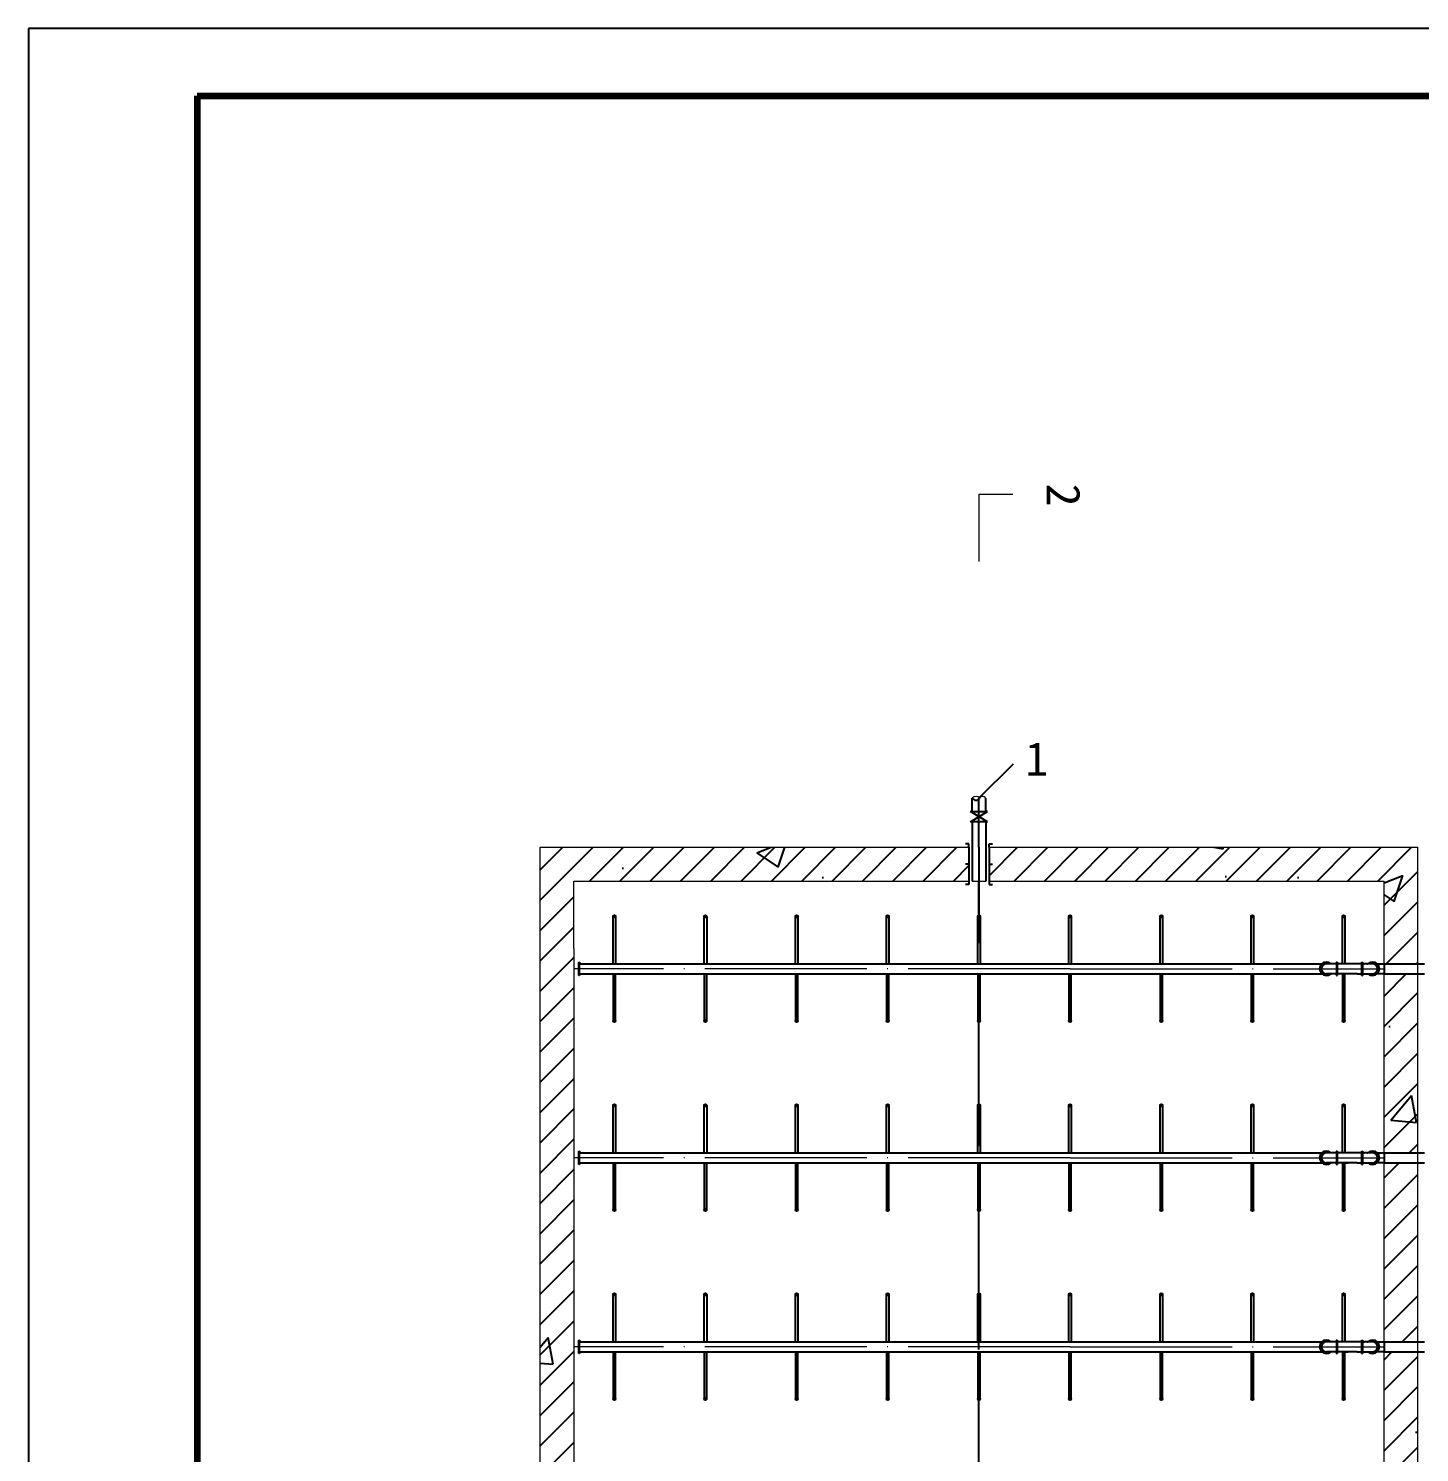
# Model space of a CAD drawing. Header units: millimetres. Extents: x 279 to 2876, y -494 to 1800.
# Drawn here: x 634.4 to 840.4, y 1005.5 to 1216.5 of the extents above; entities that cross this region are included whole.
import ezdxf

# ---------------------------------------------------------------- set-up
doc = ezdxf.new("R2010")
doc.units = ezdxf.units.MM
doc.linetypes.add('ACAD_ISO04W100', pattern=[30, 24, -3, 0, -3])
doc.layers.add('图层1', color=1, linetype='Continuous', lineweight=25, plot=False)
doc.layers.add('图层2', color=5, linetype='Continuous', lineweight=25, plot=False)
doc.layers.add('图层3', color=2, linetype='Continuous')
doc.styles.get("Standard").update_dxf_attribs({"font": 'txt', "bigfont": 'gbcbig.shx'})

msp = doc.modelspace()

# ---------------------------------------------------------------- hatches: boundary and pattern name
at = {"layer": '图层3'}
h = msp.add_hatch(dxfattribs=at)
h.set_pattern_fill('ANSI31', color=256, style=0)
h.paths.add_polyline_path([(715.14455, 1080.16504), (715.14455, 1090.16504), (773.64455, 1090.16504), (773.64455, 1095.16504), (710.14455, 1095.16504), (710.14455, 1090.16504), (710.14455, 1080.16504), (710.14455, 835.16504), (723.14455, 835.16504), (723.14455, 840.16504), (715.14455, 840.16504)])
h.paths.add_polyline_path([(773.64455, 840.16504), (727.14455, 840.16504), (727.14455, 835.16504), (773.64455, 835.16504)])
h.paths.add_polyline_path([(823.14455, 840.16504), (776.64455, 840.16504), (776.64455, 835.16504), (823.14455, 835.16504)])
h.paths.add_polyline_path([(840.14455, 850.16504), (840.14455, 852.41504), (835.14455, 852.41504), (835.14455, 840.16504), (827.14455, 840.16504), (827.14455, 835.16504), (840.14455, 835.16504), (840.14455, 840.16504)])
h.paths.add_polyline_path([(840.14455, 880.41504), (835.14455, 880.41504), (835.14455, 853.91504), (840.14455, 853.91504)])
h.paths.add_polyline_path([(840.14455, 908.41504), (835.14455, 908.41504), (835.14455, 881.91504), (840.14455, 881.91504)])
h.paths.add_polyline_path([(840.14455, 1095.16504), (776.64455, 1095.16504), (776.64455, 1090.16504), (835.14455, 1090.16504), (835.14455, 1085.16504), (835.14455, 1080.16504), (835.14455, 1077.91504), (840.14455, 1077.91504)])
h.paths.add_polyline_path([(840.14455, 1076.41504), (835.14455, 1076.41504), (835.14455, 1049.91504), (840.14455, 1049.91504)])
h.paths.add_polyline_path([(840.14455, 1048.41504), (835.14455, 1048.41504), (835.14455, 1021.91504), (840.14455, 1021.91504)])
h.paths.add_polyline_path([(840.14455, 1020.41504), (835.14455, 1020.41504), (835.14455, 993.91504), (840.14455, 993.91504)])
h.paths.add_polyline_path([(840.14455, 992.41504), (835.14455, 992.41504), (835.14455, 965.91504), (840.14455, 965.91504)])
h.paths.add_polyline_path([(840.14455, 936.41504), (835.14455, 936.41504), (835.14455, 909.91504), (840.14455, 909.91504)])
h = msp.add_hatch(dxfattribs=at)
h.set_pattern_fill('AR-CONC', color=256, scale=0.25, style=0)
h.paths.add_polyline_path([(715.14455, 1080.16504), (715.14455, 1090.16504), (773.64455, 1090.16504), (773.64455, 1095.16504), (710.14455, 1095.16504), (710.14455, 1090.16504), (710.14455, 1080.16504), (710.14455, 835.16504), (723.14455, 835.16504), (723.14455, 840.16504), (715.14455, 840.16504)])
h.paths.add_polyline_path([(773.64455, 840.16504), (727.14455, 840.16504), (727.14455, 835.16504), (773.64455, 835.16504)])
h.paths.add_polyline_path([(823.14455, 840.16504), (776.64455, 840.16504), (776.64455, 835.16504), (823.14455, 835.16504)])
h.paths.add_polyline_path([(840.14455, 840.16504), (840.14455, 850.16504), (840.14455, 852.41504), (835.14455, 852.41504), (835.14455, 840.16504), (827.14455, 840.16504), (827.14455, 835.16504), (840.14455, 835.16504)])
h.paths.add_polyline_path([(840.14455, 880.41504), (835.14455, 880.41504), (835.14455, 853.91504), (840.14455, 853.91504)])
h.paths.add_polyline_path([(840.14455, 908.41504), (835.14455, 908.41504), (835.14455, 881.91504), (840.14455, 881.91504)])
h.paths.add_polyline_path([(840.14455, 936.41504), (835.14455, 936.41504), (835.14455, 909.91504), (840.14455, 909.91504)])
h.paths.add_polyline_path([(840.14455, 1095.16504), (776.64455, 1095.16504), (776.64455, 1090.16504), (835.14455, 1090.16504), (835.14455, 1085.16504), (835.14455, 1080.16504), (835.14455, 1077.91504), (840.14455, 1077.91504)])
h.paths.add_polyline_path([(840.14455, 1076.41504), (835.14455, 1076.41504), (835.14455, 1049.91504), (840.14455, 1049.91504)])
h.paths.add_polyline_path([(840.14455, 1048.41504), (835.14455, 1048.41504), (835.14455, 1021.91504), (840.14455, 1021.91504)])
h.paths.add_polyline_path([(840.14455, 1020.41504), (835.14455, 1020.41504), (835.14455, 993.91504), (840.14455, 993.91504)])
h.paths.add_polyline_path([(840.14455, 992.41504), (835.14455, 992.41504), (835.14455, 965.91504), (840.14455, 965.91504)])
h.paths.add_polyline_path([(840.14455, 964.41504), (835.14455, 964.41504), (835.14455, 937.91504), (840.14455, 937.91504)])

# ---------------------------------------------------------------- linework, layer by layer
at = {"lineweight": 25}
for p, q in [((634.37698, 1216.46328), (634.37698, 622.46328)), ((1475.37698, 1216.46328), (634.37698, 1216.46328))]:
    msp.add_line(p, q, dxfattribs=at)
at = {"lineweight": 100}
for q in [(659.37698, 632.46328), (1465.37698, 1206.46328)]:
    msp.add_line((659.37698, 1206.46328), q, dxfattribs=at)
at = {"lineweight": 0}
for p, q in [((775.14455, 1147.48138), (780.14455, 1147.48138)), ((775.14455, 1147.48138), (775.14455, 1137.48138)), ((775.14455, 1147.48138), (780.14455, 1147.48138)), ((775.14455, 1147.48138), (775.14455, 1137.48138)), ((710.14455, 1095.16504), (773.64455, 1095.16504)), ((710.14455, 1090.16504), (710.14455, 1095.16504)), ((776.64455, 1095.16504), (840.14455, 1095.16504)), ((840.14455, 845.16504), (840.14455, 1095.16504)), ((840.14455, 845.16504), (840.14455, 1095.16504)), ((710.14455, 1080.16504), (710.14455, 1090.16504)), ((715.14455, 1080.16504), (715.14455, 1090.16504)), ((715.14455, 1090.16504), (773.64455, 1090.16504)), ((774.14455, 1090.16504), (776.14455, 1090.16504)), ((776.64455, 1090.16504), (835.14455, 1090.16504)), ((835.14455, 1085.16504), (835.14455, 1090.16504)), ((710.14455, 835.16504), (710.14455, 1085.16504)), ((835.14455, 1080.16504), (835.14455, 1085.16504)), ((715.14455, 1080.16504), (715.14455, 840.16504)), ((835.14455, 840.16504), (835.14455, 1080.16504))]:
    msp.add_line(p, q, dxfattribs=at)
for p, q in [((774.14455, 1100.44874), (774.14455, 1102.44874)), ((776.14455, 1100.44874), (776.14455, 1102.44874)), ((774.14455, 1100.44874), (773.89455, 1100.44874)), ((776.39455, 1098.94874), (773.89455, 1100.44874)), ((773.89455, 1098.94874), (776.39455, 1100.44874)), ((774.14455, 1100.44874), (776.14455, 1100.44874)), ((776.39455, 1100.44874), (776.14455, 1100.44874)), ((774.14455, 1098.94874), (773.89455, 1098.94874)), ((776.14455, 1098.94874), (774.14455, 1098.94874)), ((774.14455, 1098.94874), (774.14455, 1098.44874)), ((774.14455, 1098.44874), (774.14455, 1090.16504)), ((776.14455, 1098.94874), (776.39455, 1098.94874)), ((776.14455, 1098.94874), (776.14455, 1098.44874)), ((776.14455, 1098.44874), (776.14455, 1090.16504)), ((776.14455, 1098.44874), (776.14455, 1090.16504)), ((773.64455, 1095.66504), (773.14455, 1095.66504)), ((773.64455, 1095.16504), (773.64455, 1095.66504)), ((773.64455, 1095.16504), (773.64455, 1090.16504)), ((776.64455, 1095.16504), (776.64455, 1095.66504)), ((776.64455, 1095.66504), (777.14455, 1095.66504)), ((776.64455, 1095.16504), (776.64455, 1090.16504)), ((773.64455, 1092.66504), (773.14455, 1092.66504)), ((776.64455, 1092.66504), (777.14455, 1092.66504)), ((773.64455, 1089.66504), (773.14455, 1089.66504)), ((773.64455, 1090.16504), (773.64455, 1089.66504)), ((776.64455, 1090.16504), (776.64455, 1089.66504)), ((776.64455, 1089.66504), (777.14455, 1089.66504)), ((840.14455, 1077.91504), (841.1446, 1077.91504))]:
    msp.add_line(p, q)
at = {"linetype": 'ACAD_ISO04W100'}
for p, q in [((775.14455, 1095.16504), (775.14455, 1085.09004)), ((775.14455, 840.16504), (775.14455, 1090.16504))]:
    msp.add_line(p, q, dxfattribs=at)
at = {"linetype": 'ACAD_ISO04W100', "lineweight": 0}
for p, q in [((788.64455, 1077.16504), (715.14455, 1077.16504)), ((788.64455, 1077.16504), (835.14455, 1077.16504)), ((788.64455, 1049.16504), (715.14455, 1049.16504)), ((788.64455, 1049.16504), (835.14455, 1049.16504)), ((788.64455, 1021.16504), (715.14455, 1021.16504)), ((788.64455, 1021.16504), (835.14455, 1021.16504))]:
    msp.add_line(p, q, dxfattribs=at)
at = {"lineweight": 0}
for centre, radius, start, end in [((774.74054, 1101.87753), 0.82552, 47.6134, 136.2166224), ((775.69154, 1102.26094), 0.45481, 354.9089109, 167.009705)]:
    msp.add_arc(centre, radius, start, end, dxfattribs=at)
at = {"layer": '图层1'}
for p, q in [((828.05422, 1078.01504), (828.05422, 1078.03504)), ((828.05422, 1078.03504), (828.07922, 1078.03504)), ((828.07922, 1078.01504), (828.05422, 1078.01504)), ((828.07922, 1078.03504), (828.07922, 1078.05504)), ((828.07922, 1078.05504), (828.08922, 1078.05504)), ((828.07922, 1078.03504), (828.07922, 1078.01504)), ((828.07922, 1078.01504), (828.07922, 1077.99504)), ((828.08922, 1078.05504), (828.08922, 1078.03504)), ((828.08922, 1078.03504), (828.10422, 1078.03504)), ((828.08922, 1078.01504), (828.08922, 1078.03504)), ((828.10422, 1078.01504), (828.08922, 1078.01504)), ((828.08922, 1077.99504), (828.08922, 1078.01504)), ((828.20422, 1078.16504), (828.10422, 1078.16504)), ((828.10422, 1078.16504), (828.10422, 1076.45633)), ((828.10422, 1078.16504), (828.10422, 1076.16364)), ((828.10422, 1078.16504), (828.20422, 1078.16504)), ((828.10422, 1078.01504), (828.10422, 1077.91504)), ((828.20422, 1078.01504), (828.20422, 1078.16504)), ((828.20422, 1078.16504), (828.20422, 1076.16364)), ((828.20422, 1078.03504), (828.22422, 1078.03504)), ((828.20422, 1077.91504), (828.20422, 1078.01504)), ((828.22422, 1078.01504), (828.20422, 1078.01504)), ((828.22422, 1078.03504), (828.22422, 1078.01504)), ((831.79966, 1078.01504), (831.79966, 1078.03504)), ((831.79966, 1078.03504), (831.82466, 1078.03504)), ((831.82466, 1078.01504), (831.79966, 1078.01504)), ((831.82466, 1078.03504), (831.82466, 1078.05504)), ((831.82466, 1078.05504), (831.83466, 1078.05504)), ((831.82466, 1078.03504), (831.82466, 1078.01504)), ((831.82466, 1078.01504), (831.82466, 1077.99504)), ((831.83466, 1078.05504), (831.83466, 1078.03504)), ((831.83466, 1078.03504), (831.84966, 1078.03504)), ((831.83466, 1078.01504), (831.83466, 1078.03504)), ((831.84966, 1078.01504), (831.83466, 1078.01504)), ((831.83466, 1077.99504), (831.83466, 1078.01504)), ((831.84966, 1077.91504), (831.84966, 1078.16504)), ((831.84966, 1078.16504), (831.94966, 1078.16504)), ((831.84966, 1078.16504), (831.84966, 1076.16364)), ((831.84966, 1078.16504), (831.94966, 1078.16504)), ((831.84966, 1078.01504), (831.84966, 1077.91504)), ((831.94966, 1078.16504), (831.94966, 1077.91504)), ((831.94966, 1078.16504), (831.94966, 1076.16364)), ((831.94966, 1078.03504), (831.96966, 1078.03504)), ((831.96966, 1078.01504), (831.94966, 1078.01504)), ((831.96966, 1078.03504), (831.96966, 1078.01504)), ((831.14455, 1077.91504), (826.59731, 1077.91504)), ((831.14455, 1076.41504), (826.59731, 1076.41504)), ((828.07922, 1076.31364), (828.05422, 1076.31364)), ((828.05422, 1076.31364), (828.05422, 1076.29364)), ((828.05422, 1076.29364), (828.07922, 1076.29364)), ((828.07922, 1077.99504), (828.08922, 1077.99504)), ((828.07922, 1076.31364), (828.07922, 1076.33364)), ((828.07922, 1076.33364), (828.08922, 1076.33364)), ((828.07922, 1076.29364), (828.07922, 1076.31364)), ((828.07922, 1076.29364), (828.07922, 1076.27364)), ((828.07922, 1076.27364), (828.08922, 1076.27364)), ((828.08922, 1076.33364), (828.08922, 1076.31364)), ((828.10422, 1076.31364), (828.08922, 1076.31364)), ((828.08922, 1076.31364), (828.08922, 1076.29364)), ((828.08922, 1076.29364), (828.10422, 1076.29364)), ((828.08922, 1076.27364), (828.08922, 1076.29364)), ((828.10422, 1076.45633), (828.10422, 1076.41504)), ((828.10422, 1076.41504), (828.10422, 1076.16504)), ((828.10422, 1076.16504), (828.20422, 1076.16504)), ((828.10422, 1076.16364), (828.20422, 1076.16364)), ((828.20422, 1076.16504), (828.20422, 1077.91504)), ((828.22422, 1076.31364), (828.20422, 1076.31364)), ((828.20422, 1076.29364), (828.22422, 1076.29364)), ((828.22422, 1076.29364), (828.22422, 1076.31364)), ((831.54455, 1077.91504), (831.14455, 1077.91504)), ((831.14455, 1076.41504), (831.54455, 1076.41504)), ((832.14455, 1077.91504), (831.54455, 1077.91504)), ((831.54455, 1076.41504), (832.14455, 1076.41504)), ((831.82466, 1076.31364), (831.79966, 1076.31364)), ((831.79966, 1076.31364), (831.79966, 1076.29364)), ((831.79966, 1076.29364), (831.82466, 1076.29364)), ((831.82466, 1077.99504), (831.83466, 1077.99504)), ((831.82466, 1076.31364), (831.82466, 1076.33364)), ((831.82466, 1076.33364), (831.83466, 1076.33364)), ((831.82466, 1076.29364), (831.82466, 1076.31364)), ((831.82466, 1076.29364), (831.82466, 1076.27364)), ((831.82466, 1076.27364), (831.83466, 1076.27364)), ((831.83466, 1076.33364), (831.83466, 1076.31364)), ((831.84966, 1076.31364), (831.83466, 1076.31364)), ((831.83466, 1076.31364), (831.83466, 1076.29364)), ((831.83466, 1076.29364), (831.84966, 1076.29364)), ((831.83466, 1076.27364), (831.83466, 1076.29364)), ((831.84966, 1076.16504), (831.84966, 1077.91504)), ((831.84966, 1076.41504), (831.84966, 1076.16504)), ((831.94966, 1076.16504), (831.84966, 1076.16504)), ((831.84966, 1076.16504), (831.94966, 1076.16504)), ((831.84966, 1076.16364), (831.94966, 1076.16364)), ((831.94966, 1076.41504), (831.94966, 1077.91504)), ((831.94966, 1076.41504), (831.94966, 1076.16504)), ((831.94966, 1076.16504), (831.94966, 1076.41504)), ((831.96966, 1076.31364), (831.94966, 1076.31364)), ((831.94966, 1076.29364), (831.96966, 1076.29364)), ((831.96966, 1076.29364), (831.96966, 1076.31364)), ((832.14455, 1077.91504), (832.24455, 1077.91504)), ((832.14455, 1076.41504), (832.24455, 1076.41504)), ((832.64455, 1077.91504), (832.24455, 1077.91504)), ((832.24455, 1076.41504), (832.64455, 1076.41504)), ((832.64455, 1077.91504), (832.74455, 1077.91504)), ((832.64455, 1076.41504), (832.74455, 1076.41504)), ((833.45473, 1077.91504), (832.74455, 1077.91504)), ((832.74455, 1076.41504), (833.44455, 1076.41504)), ((834.11617, 1077.91504), (834.14455, 1077.91504)), ((834.14455, 1076.41504), (834.11617, 1076.41504)), ((834.14455, 1077.91504), (835.14455, 1077.91504)), ((835.14455, 1076.41504), (834.14455, 1076.41504)), ((835.14455, 1077.91504), (835.14455, 1076.41504)), ((831.14455, 1049.91504), (826.59731, 1049.91504)), ((828.05422, 1050.01504), (828.05422, 1050.03504)), ((828.05422, 1050.03504), (828.07922, 1050.03504)), ((828.07922, 1050.01504), (828.05422, 1050.01504)), ((828.07922, 1050.03504), (828.07922, 1050.05504)), ((828.07922, 1050.05504), (828.08922, 1050.05504)), ((828.07922, 1050.03504), (828.07922, 1050.01504)), ((828.07922, 1050.01504), (828.07922, 1049.99504)), ((828.07922, 1049.99504), (828.08922, 1049.99504)), ((828.08922, 1050.05504), (828.08922, 1050.03504)), ((828.08922, 1050.03504), (828.10422, 1050.03504)), ((828.08922, 1050.01504), (828.08922, 1050.03504)), ((828.10422, 1050.01504), (828.08922, 1050.01504)), ((828.08922, 1049.99504), (828.08922, 1050.01504)), ((828.20422, 1050.16504), (828.10422, 1050.16504)), ((828.10422, 1050.16504), (828.10422, 1048.45633)), ((828.10422, 1050.16504), (828.10422, 1048.16364)), ((828.10422, 1050.16504), (828.20422, 1050.16504)), ((828.10422, 1050.01504), (828.10422, 1049.91504)), ((828.20422, 1050.01504), (828.20422, 1050.16504)), ((828.20422, 1050.16504), (828.20422, 1048.16364)), ((828.20422, 1050.03504), (828.22422, 1050.03504)), ((828.20422, 1049.91504), (828.20422, 1050.01504)), ((828.22422, 1050.01504), (828.20422, 1050.01504)), ((828.20422, 1048.16504), (828.20422, 1049.91504)), ((828.22422, 1050.03504), (828.22422, 1050.01504)), ((831.54455, 1049.91504), (831.14455, 1049.91504)), ((832.14455, 1049.91504), (831.54455, 1049.91504)), ((831.79966, 1050.01504), (831.79966, 1050.03504)), ((831.79966, 1050.03504), (831.82466, 1050.03504)), ((831.82466, 1050.01504), (831.79966, 1050.01504)), ((831.82466, 1050.03504), (831.82466, 1050.05504)), ((831.82466, 1050.05504), (831.83466, 1050.05504)), ((831.82466, 1050.03504), (831.82466, 1050.01504)), ((831.82466, 1050.01504), (831.82466, 1049.99504)), ((831.82466, 1049.99504), (831.83466, 1049.99504)), ((831.83466, 1050.05504), (831.83466, 1050.03504)), ((831.83466, 1050.03504), (831.84966, 1050.03504)), ((831.83466, 1050.01504), (831.83466, 1050.03504)), ((831.84966, 1050.01504), (831.83466, 1050.01504)), ((831.83466, 1049.99504), (831.83466, 1050.01504)), ((831.84966, 1049.91504), (831.84966, 1050.16504)), ((831.84966, 1050.16504), (831.94966, 1050.16504)), ((831.84966, 1050.16504), (831.84966, 1048.16364)), ((831.84966, 1050.16504), (831.94966, 1050.16504)), ((831.84966, 1050.01504), (831.84966, 1049.91504)), ((831.84966, 1048.16504), (831.84966, 1049.91504)), ((831.94966, 1050.16504), (831.94966, 1049.91504)), ((831.94966, 1050.16504), (831.94966, 1048.16364)), ((831.94966, 1050.03504), (831.96966, 1050.03504)), ((831.96966, 1050.01504), (831.94966, 1050.01504)), ((831.94966, 1048.41504), (831.94966, 1049.91504)), ((831.96966, 1050.03504), (831.96966, 1050.01504)), ((832.14455, 1049.91504), (832.24455, 1049.91504)), ((832.64455, 1049.91504), (832.24455, 1049.91504)), ((832.64455, 1049.91504), (832.74455, 1049.91504)), ((833.45473, 1049.91504), (832.74455, 1049.91504)), ((834.11617, 1049.91504), (834.14455, 1049.91504)), ((834.14455, 1049.91504), (835.14455, 1049.91504)), ((835.14455, 1049.91504), (835.14455, 1048.41504)), ((831.14455, 1048.41504), (826.59731, 1048.41504)), ((828.07922, 1048.31364), (828.05422, 1048.31364)), ((828.05422, 1048.31364), (828.05422, 1048.29364)), ((828.05422, 1048.29364), (828.07922, 1048.29364)), ((828.07922, 1048.31364), (828.07922, 1048.33364)), ((828.07922, 1048.33364), (828.08922, 1048.33364)), ((828.07922, 1048.29364), (828.07922, 1048.31364)), ((828.07922, 1048.29364), (828.07922, 1048.27364)), ((828.07922, 1048.27364), (828.08922, 1048.27364)), ((828.08922, 1048.33364), (828.08922, 1048.31364)), ((828.10422, 1048.31364), (828.08922, 1048.31364)), ((828.08922, 1048.31364), (828.08922, 1048.29364)), ((828.08922, 1048.29364), (828.10422, 1048.29364)), ((828.08922, 1048.27364), (828.08922, 1048.29364)), ((828.10422, 1048.45633), (828.10422, 1048.41504)), ((828.10422, 1048.41504), (828.10422, 1048.16504)), ((828.10422, 1048.16504), (828.20422, 1048.16504)), ((828.10422, 1048.16364), (828.20422, 1048.16364)), ((828.22422, 1048.31364), (828.20422, 1048.31364)), ((828.20422, 1048.29364), (828.22422, 1048.29364)), ((828.22422, 1048.29364), (828.22422, 1048.31364)), ((831.14455, 1048.41504), (831.54455, 1048.41504)), ((831.54455, 1048.41504), (832.14455, 1048.41504)), ((831.82466, 1048.31364), (831.79966, 1048.31364)), ((831.79966, 1048.31364), (831.79966, 1048.29364)), ((831.79966, 1048.29364), (831.82466, 1048.29364)), ((831.82466, 1048.31364), (831.82466, 1048.33364)), ((831.82466, 1048.33364), (831.83466, 1048.33364)), ((831.82466, 1048.29364), (831.82466, 1048.31364)), ((831.82466, 1048.29364), (831.82466, 1048.27364)), ((831.82466, 1048.27364), (831.83466, 1048.27364)), ((831.83466, 1048.33364), (831.83466, 1048.31364)), ((831.84966, 1048.31364), (831.83466, 1048.31364)), ((831.83466, 1048.31364), (831.83466, 1048.29364)), ((831.83466, 1048.29364), (831.84966, 1048.29364)), ((831.83466, 1048.27364), (831.83466, 1048.29364)), ((831.84966, 1048.41504), (831.84966, 1048.16504)), ((831.94966, 1048.16504), (831.84966, 1048.16504)), ((831.84966, 1048.16504), (831.94966, 1048.16504)), ((831.84966, 1048.16364), (831.94966, 1048.16364)), ((831.94966, 1048.41504), (831.94966, 1048.16504)), ((831.94966, 1048.16504), (831.94966, 1048.41504)), ((831.96966, 1048.31364), (831.94966, 1048.31364)), ((831.94966, 1048.29364), (831.96966, 1048.29364)), ((831.96966, 1048.29364), (831.96966, 1048.31364)), ((832.14455, 1048.41504), (832.24455, 1048.41504)), ((832.24455, 1048.41504), (832.64455, 1048.41504)), ((832.64455, 1048.41504), (832.74455, 1048.41504)), ((832.74455, 1048.41504), (833.44455, 1048.41504)), ((834.14455, 1048.41504), (834.11617, 1048.41504)), ((835.14455, 1048.41504), (834.14455, 1048.41504)), ((831.14455, 1021.91504), (826.59731, 1021.91504)), ((828.05422, 1022.01504), (828.05422, 1022.03504)), ((828.05422, 1022.03504), (828.07922, 1022.03504)), ((828.07922, 1022.01504), (828.05422, 1022.01504)), ((828.07922, 1022.03504), (828.07922, 1022.05504)), ((828.07922, 1022.05504), (828.08922, 1022.05504)), ((828.07922, 1022.03504), (828.07922, 1022.01504)), ((828.07922, 1022.01504), (828.07922, 1021.99504)), ((828.07922, 1021.99504), (828.08922, 1021.99504)), ((828.08922, 1022.05504), (828.08922, 1022.03504)), ((828.08922, 1022.03504), (828.10422, 1022.03504)), ((828.08922, 1022.01504), (828.08922, 1022.03504)), ((828.10422, 1022.01504), (828.08922, 1022.01504)), ((828.08922, 1021.99504), (828.08922, 1022.01504)), ((828.20422, 1022.16504), (828.10422, 1022.16504)), ((828.10422, 1022.16504), (828.10422, 1020.45633)), ((828.10422, 1022.16504), (828.10422, 1020.16364)), ((828.10422, 1022.16504), (828.20422, 1022.16504)), ((828.10422, 1022.01504), (828.10422, 1021.91504)), ((828.20422, 1022.01504), (828.20422, 1022.16504)), ((828.20422, 1022.16504), (828.20422, 1020.16364)), ((828.20422, 1022.03504), (828.22422, 1022.03504)), ((828.20422, 1021.91504), (828.20422, 1022.01504)), ((828.22422, 1022.01504), (828.20422, 1022.01504)), ((828.20422, 1020.16504), (828.20422, 1021.91504)), ((828.22422, 1022.03504), (828.22422, 1022.01504)), ((831.54455, 1021.91504), (831.14455, 1021.91504)), ((832.14455, 1021.91504), (831.54455, 1021.91504)), ((831.79966, 1022.01504), (831.79966, 1022.03504)), ((831.79966, 1022.03504), (831.82466, 1022.03504)), ((831.82466, 1022.01504), (831.79966, 1022.01504)), ((831.82466, 1022.03504), (831.82466, 1022.05504)), ((831.82466, 1022.05504), (831.83466, 1022.05504)), ((831.82466, 1022.03504), (831.82466, 1022.01504)), ((831.82466, 1022.01504), (831.82466, 1021.99504)), ((831.82466, 1021.99504), (831.83466, 1021.99504)), ((831.83466, 1022.05504), (831.83466, 1022.03504)), ((831.83466, 1022.03504), (831.84966, 1022.03504)), ((831.83466, 1022.01504), (831.83466, 1022.03504)), ((831.84966, 1022.01504), (831.83466, 1022.01504)), ((831.83466, 1021.99504), (831.83466, 1022.01504)), ((831.84966, 1021.91504), (831.84966, 1022.16504)), ((831.84966, 1022.16504), (831.94966, 1022.16504)), ((831.84966, 1022.16504), (831.84966, 1020.16364)), ((831.84966, 1022.16504), (831.94966, 1022.16504)), ((831.84966, 1022.01504), (831.84966, 1021.91504)), ((831.84966, 1020.16504), (831.84966, 1021.91504)), ((831.94966, 1022.16504), (831.94966, 1021.91504)), ((831.94966, 1022.16504), (831.94966, 1020.16364)), ((831.94966, 1022.03504), (831.96966, 1022.03504)), ((831.96966, 1022.01504), (831.94966, 1022.01504)), ((831.94966, 1020.41504), (831.94966, 1021.91504)), ((831.96966, 1022.03504), (831.96966, 1022.01504)), ((832.14455, 1021.91504), (832.24455, 1021.91504)), ((832.64455, 1021.91504), (832.24455, 1021.91504)), ((832.64455, 1021.91504), (832.74455, 1021.91504)), ((833.45473, 1021.91504), (832.74455, 1021.91504)), ((834.11617, 1021.91504), (834.14455, 1021.91504)), ((834.14455, 1021.91504), (835.14455, 1021.91504)), ((835.14455, 1021.91504), (835.14455, 1020.41504)), ((831.14455, 1020.41504), (826.59731, 1020.41504)), ((828.07922, 1020.31364), (828.05422, 1020.31364)), ((828.05422, 1020.31364), (828.05422, 1020.29364)), ((828.05422, 1020.29364), (828.07922, 1020.29364)), ((828.07922, 1020.31364), (828.07922, 1020.33364)), ((828.07922, 1020.33364), (828.08922, 1020.33364)), ((828.07922, 1020.29364), (828.07922, 1020.31364)), ((828.07922, 1020.29364), (828.07922, 1020.27364)), ((828.07922, 1020.27364), (828.08922, 1020.27364)), ((828.08922, 1020.33364), (828.08922, 1020.31364)), ((828.10422, 1020.31364), (828.08922, 1020.31364)), ((828.08922, 1020.31364), (828.08922, 1020.29364)), ((828.08922, 1020.29364), (828.10422, 1020.29364)), ((828.08922, 1020.27364), (828.08922, 1020.29364)), ((828.10422, 1020.45633), (828.10422, 1020.41504)), ((828.10422, 1020.41504), (828.10422, 1020.16504)), ((828.10422, 1020.16504), (828.20422, 1020.16504)), ((828.10422, 1020.16364), (828.20422, 1020.16364)), ((828.22422, 1020.31364), (828.20422, 1020.31364)), ((828.20422, 1020.29364), (828.22422, 1020.29364)), ((828.22422, 1020.29364), (828.22422, 1020.31364)), ((831.14455, 1020.41504), (831.54455, 1020.41504)), ((831.54455, 1020.41504), (832.14455, 1020.41504)), ((831.82466, 1020.31364), (831.79966, 1020.31364)), ((831.79966, 1020.31364), (831.79966, 1020.29364)), ((831.79966, 1020.29364), (831.82466, 1020.29364)), ((831.82466, 1020.31364), (831.82466, 1020.33364)), ((831.82466, 1020.33364), (831.83466, 1020.33364)), ((831.82466, 1020.29364), (831.82466, 1020.31364)), ((831.82466, 1020.29364), (831.82466, 1020.27364)), ((831.82466, 1020.27364), (831.83466, 1020.27364)), ((831.83466, 1020.33364), (831.83466, 1020.31364)), ((831.84966, 1020.31364), (831.83466, 1020.31364)), ((831.83466, 1020.31364), (831.83466, 1020.29364)), ((831.83466, 1020.29364), (831.84966, 1020.29364)), ((831.83466, 1020.27364), (831.83466, 1020.29364)), ((831.84966, 1020.41504), (831.84966, 1020.16504)), ((831.94966, 1020.16504), (831.84966, 1020.16504)), ((831.84966, 1020.16504), (831.94966, 1020.16504)), ((831.84966, 1020.16364), (831.94966, 1020.16364)), ((831.94966, 1020.41504), (831.94966, 1020.16504)), ((831.94966, 1020.16504), (831.94966, 1020.41504)), ((831.96966, 1020.31364), (831.94966, 1020.31364)), ((831.94966, 1020.29364), (831.96966, 1020.29364)), ((831.96966, 1020.29364), (831.96966, 1020.31364)), ((832.14455, 1020.41504), (832.24455, 1020.41504)), ((832.24455, 1020.41504), (832.64455, 1020.41504)), ((832.64455, 1020.41504), (832.74455, 1020.41504)), ((832.74455, 1020.41504), (833.44455, 1020.41504)), ((834.14455, 1020.41504), (834.11617, 1020.41504)), ((835.14455, 1020.41504), (834.14455, 1020.41504))]:
    msp.add_line(p, q, dxfattribs=at)
for centre, radius, start, end in [((826.59731, 1077.16504), 1, 48.5903779, 311.4096221), ((833.45473, 1077.16504), 1, 228.5903779, 131.4096221), ((826.59731, 1077.16504), 0.75, 90, 270), ((833.45473, 1077.16504), 0.75, 270, 90), ((826.59731, 1049.16504), 1, 48.5903779, 311.4096221), ((826.59731, 1049.16504), 0.75, 90, 270), ((833.45473, 1049.16504), 1, 228.5903779, 131.4096221), ((833.45473, 1049.16504), 0.75, 270, 90), ((826.59731, 1021.16504), 1, 48.5903779, 311.4096221), ((826.59731, 1021.16504), 0.75, 90, 270), ((833.45473, 1021.16504), 1, 228.5903779, 131.4096221), ((833.45473, 1021.16504), 0.75, 270, 90)]:
    msp.add_arc(centre, radius, start, end, dxfattribs=at)
at = {"layer": '图层2', "color": 0, "linetype": 'ACAD_ISO04W100'}
msp.add_line((775.14455, 1095.16504), (775.14455, 1102.44874), dxfattribs=at)
at = {"layer": '图层2'}
for p, q in [((720.96955, 1077.91504), (720.96955, 1084.91504)), ((721.31955, 1084.91504), (721.31955, 1077.91504)), ((734.46955, 1077.91504), (734.46955, 1084.91504)), ((734.81955, 1084.91504), (734.81955, 1077.91504)), ((747.96955, 1077.91504), (747.96955, 1084.91504)), ((748.31955, 1084.91504), (748.31955, 1077.91504)), ((761.46955, 1077.91504), (761.46955, 1084.91504)), ((761.81955, 1084.91504), (761.81955, 1077.91504)), ((774.96955, 1077.91504), (774.96955, 1084.91504)), ((775.31955, 1084.91504), (775.31955, 1077.91504)), ((788.46955, 1077.91504), (788.46955, 1084.91504)), ((788.81955, 1084.91504), (788.81955, 1077.91504)), ((801.96955, 1077.91504), (801.96955, 1084.91504)), ((802.31955, 1084.91504), (802.31955, 1077.91504)), ((815.46955, 1077.91504), (815.46955, 1084.91504)), ((815.81955, 1084.91504), (815.81955, 1077.91504)), ((828.96955, 1077.91504), (828.96955, 1084.91504)), ((829.31955, 1084.91504), (829.31955, 1077.91504)), ((715.86955, 1077.91504), (715.86955, 1078.16504)), ((715.86955, 1078.16504), (715.96955, 1078.16504)), ((715.96955, 1078.16504), (715.96955, 1077.91504)), ((715.86955, 1076.16504), (715.86955, 1077.91504)), ((715.96955, 1076.16504), (715.86955, 1076.16504)), ((715.96955, 1077.91504), (825.93587, 1077.91504)), ((715.96955, 1076.41504), (715.96955, 1077.91504)), ((715.96955, 1076.41504), (825.93587, 1076.41504)), ((715.96955, 1076.41504), (715.96955, 1076.16504)), ((720.96955, 1076.41504), (720.96955, 1069.41504)), ((721.31955, 1069.41504), (721.31955, 1076.41504)), ((734.46955, 1076.41504), (734.46955, 1069.41504)), ((734.81955, 1069.41504), (734.81955, 1076.41504)), ((747.96955, 1076.41504), (747.96955, 1069.41504)), ((748.31955, 1069.41504), (748.31955, 1076.41504)), ((761.46955, 1076.41504), (761.46955, 1069.41504)), ((761.81955, 1069.41504), (761.81955, 1076.41504)), ((774.96955, 1076.41504), (774.96955, 1069.41504)), ((775.31955, 1069.41504), (775.31955, 1076.41504)), ((788.46955, 1076.41504), (788.46955, 1069.41504)), ((788.81955, 1069.41504), (788.81955, 1076.41504)), ((801.96955, 1076.41504), (801.96955, 1069.41504)), ((802.31955, 1069.41504), (802.31955, 1076.41504)), ((815.46955, 1076.41504), (815.46955, 1069.41504)), ((815.81955, 1069.41504), (815.81955, 1076.41504)), ((828.96955, 1076.41504), (828.96955, 1069.41504)), ((829.31955, 1069.41504), (829.31955, 1076.41504)), ((835.14455, 1077.91504), (840.14455, 1077.91504)), ((835.14455, 1076.41504), (841.1446, 1076.41504)), ((720.96955, 1049.91504), (720.96955, 1056.91504)), ((721.31955, 1056.91504), (721.31955, 1049.91504)), ((734.46955, 1049.91504), (734.46955, 1056.91504)), ((734.81955, 1056.91504), (734.81955, 1049.91504)), ((747.96955, 1049.91504), (747.96955, 1056.91504)), ((748.31955, 1056.91504), (748.31955, 1049.91504)), ((761.46955, 1049.91504), (761.46955, 1056.91504)), ((761.81955, 1056.91504), (761.81955, 1049.91504)), ((774.96955, 1049.91504), (774.96955, 1056.91504)), ((775.31955, 1056.91504), (775.31955, 1049.91504)), ((788.46955, 1049.91504), (788.46955, 1056.91504)), ((788.81955, 1056.91504), (788.81955, 1049.91504)), ((801.96955, 1049.91504), (801.96955, 1056.91504)), ((802.31955, 1056.91504), (802.31955, 1049.91504)), ((815.46955, 1049.91504), (815.46955, 1056.91504)), ((815.46955, 1049.91504), (815.46955, 1056.91504)), ((815.81955, 1056.91504), (815.81955, 1049.91504)), ((815.81955, 1056.91504), (815.81955, 1049.91504)), ((828.96955, 1049.91504), (828.96955, 1056.91504)), ((829.31955, 1056.91504), (829.31955, 1049.91504)), ((715.86955, 1049.91504), (715.86955, 1050.16504)), ((715.86955, 1050.16504), (715.96955, 1050.16504)), ((715.86955, 1048.16504), (715.86955, 1049.91504)), ((715.96955, 1050.16504), (715.96955, 1049.91504)), ((715.96955, 1048.41504), (715.96955, 1049.91504)), ((715.96955, 1049.91504), (825.93587, 1049.91504)), ((835.14455, 1049.91504), (841.1446, 1049.91504)), ((715.96955, 1048.16504), (715.86955, 1048.16504)), ((715.96955, 1048.41504), (715.96955, 1048.16504)), ((715.96955, 1048.41504), (825.93587, 1048.41504)), ((720.96955, 1048.41504), (720.96955, 1041.41504)), ((721.31955, 1041.41504), (721.31955, 1048.41504)), ((734.46955, 1048.41504), (734.46955, 1041.41504)), ((734.81955, 1041.41504), (734.81955, 1048.41504)), ((747.96955, 1048.41504), (747.96955, 1041.41504)), ((748.31955, 1041.41504), (748.31955, 1048.41504)), ((761.46955, 1048.41504), (761.46955, 1041.41504)), ((761.81955, 1041.41504), (761.81955, 1048.41504)), ((774.96955, 1048.41504), (774.96955, 1041.41504)), ((775.31955, 1041.41504), (775.31955, 1048.41504)), ((788.46955, 1048.41504), (788.46955, 1041.41504)), ((788.81955, 1041.41504), (788.81955, 1048.41504)), ((801.96955, 1048.41504), (801.96955, 1041.41504)), ((802.31955, 1041.41504), (802.31955, 1048.41504)), ((815.46955, 1048.41504), (815.46955, 1041.41504)), ((815.46955, 1048.41504), (815.46955, 1041.41504)), ((815.81955, 1041.41504), (815.81955, 1048.41504)), ((815.81955, 1041.41504), (815.81955, 1048.41504)), ((828.96955, 1048.41504), (828.96955, 1041.41504)), ((829.31955, 1041.41504), (829.31955, 1048.41504)), ((829.41955, 1048.41504), (829.81955, 1048.41504)), ((835.14455, 1048.41504), (841.1446, 1048.41504)), ((720.96955, 1021.91504), (720.96955, 1028.91504)), ((721.31955, 1028.91504), (721.31955, 1021.91504)), ((734.46955, 1021.91504), (734.46955, 1028.91504)), ((734.81955, 1028.91504), (734.81955, 1021.91504)), ((747.96955, 1021.91504), (747.96955, 1028.91504)), ((748.31955, 1028.91504), (748.31955, 1021.91504)), ((761.46955, 1021.91504), (761.46955, 1028.91504)), ((761.81955, 1028.91504), (761.81955, 1021.91504)), ((774.96955, 1021.91504), (774.96955, 1028.91504)), ((775.31955, 1028.91504), (775.31955, 1021.91504)), ((788.46955, 1021.91504), (788.46955, 1028.91504)), ((788.81955, 1028.91504), (788.81955, 1021.91504)), ((801.96955, 1021.91504), (801.96955, 1028.91504)), ((802.31955, 1028.91504), (802.31955, 1021.91504)), ((815.46955, 1021.91504), (815.46955, 1028.91504)), ((815.46955, 1021.91504), (815.46955, 1028.91504)), ((815.81955, 1028.91504), (815.81955, 1021.91504)), ((815.81955, 1028.91504), (815.81955, 1021.91504)), ((828.96955, 1021.91504), (828.96955, 1028.91504)), ((829.31955, 1028.91504), (829.31955, 1021.91504)), ((715.86955, 1021.91504), (715.86955, 1022.16504)), ((715.86955, 1022.16504), (715.96955, 1022.16504)), ((715.86955, 1020.16504), (715.86955, 1021.91504)), ((715.96955, 1022.16504), (715.96955, 1021.91504)), ((715.96955, 1020.41504), (715.96955, 1021.91504)), ((715.96955, 1021.91504), (825.93587, 1021.91504)), ((835.14455, 1021.91504), (841.1446, 1021.91504)), ((715.96955, 1020.16504), (715.86955, 1020.16504)), ((715.96955, 1020.41504), (715.96955, 1020.16504)), ((715.96955, 1020.41504), (825.93587, 1020.41504)), ((720.96955, 1020.41504), (720.96955, 1013.41504)), ((721.31955, 1013.41504), (721.31955, 1020.41504)), ((734.46955, 1020.41504), (734.46955, 1013.41504)), ((734.81955, 1013.41504), (734.81955, 1020.41504)), ((747.96955, 1020.41504), (747.96955, 1013.41504)), ((748.31955, 1013.41504), (748.31955, 1020.41504)), ((761.46955, 1020.41504), (761.46955, 1013.41504)), ((761.81955, 1013.41504), (761.81955, 1020.41504)), ((774.96955, 1020.41504), (774.96955, 1013.41504)), ((775.31955, 1013.41504), (775.31955, 1020.41504)), ((788.46955, 1020.41504), (788.46955, 1013.41504)), ((788.81955, 1013.41504), (788.81955, 1020.41504)), ((801.96955, 1020.41504), (801.96955, 1013.41504)), ((802.31955, 1013.41504), (802.31955, 1020.41504)), ((815.46955, 1020.41504), (815.46955, 1013.41504)), ((815.46955, 1020.41504), (815.46955, 1013.41504)), ((815.81955, 1013.41504), (815.81955, 1020.41504)), ((815.81955, 1013.41504), (815.81955, 1020.41504)), ((828.96955, 1020.41504), (828.96955, 1013.41504)), ((829.31955, 1013.41504), (829.31955, 1020.41504)), ((829.41955, 1020.41504), (829.81955, 1020.41504)), ((835.14455, 1020.41504), (841.1446, 1020.41504))]:
    msp.add_line(p, q, dxfattribs=at)
for centre in [(721.14455, 1084.91504), (734.64455, 1084.91504), (748.14455, 1084.91504), (761.64455, 1084.91504), (775.14455, 1084.91504), (788.64455, 1084.91504), (802.14455, 1084.91504), (815.64455, 1084.91504), (829.14455, 1084.91504), (721.14455, 1069.41504), (734.64455, 1069.41504), (748.14455, 1069.41504), (761.64455, 1069.41504), (775.14455, 1069.41504), (788.64455, 1069.41504), (802.14455, 1069.41504), (815.64455, 1069.41504), (829.14455, 1069.41504), (721.14455, 1056.91504), (734.64455, 1056.91504), (748.14455, 1056.91504), (761.64455, 1056.91504), (775.14455, 1056.91504), (788.64455, 1056.91504), (802.14455, 1056.91504), (815.64455, 1056.91504), (815.64455, 1056.91504), (829.14455, 1056.91504), (829.14455, 1056.91504), (721.14455, 1041.41504), (734.64455, 1041.41504), (748.14455, 1041.41504), (761.64455, 1041.41504), (775.14455, 1041.41504), (788.64455, 1041.41504), (802.14455, 1041.41504), (815.64455, 1041.41504), (815.64455, 1041.41504), (829.14455, 1041.41504), (829.14455, 1041.41504), (721.14455, 1028.91504), (734.64455, 1028.91504), (748.14455, 1028.91504), (761.64455, 1028.91504), (775.14455, 1028.91504), (788.64455, 1028.91504), (802.14455, 1028.91504), (815.64455, 1028.91504), (815.64455, 1028.91504), (829.14455, 1028.91504), (829.14455, 1028.91504), (721.14455, 1013.41504), (734.64455, 1013.41504), (748.14455, 1013.41504), (761.64455, 1013.41504), (775.14455, 1013.41504), (788.64455, 1013.41504), (802.14455, 1013.41504), (815.64455, 1013.41504), (815.64455, 1013.41504), (829.14455, 1013.41504), (829.14455, 1013.41504)]:
    msp.add_circle(centre, 0.175, dxfattribs=at)
at = {"layer": '图层2', "color": 0}
msp.add_arc((774.73013, 1102.84031), 0.70444, 213.7704323, 317.3653442, dxfattribs=at)
at = {"layer": '图层3'}
msp.add_line((775.14455, 1102.44874), (780.28429, 1107.51001), dxfattribs=at)

# ---------------------------------------------------------------- texts
at = {"lineweight": 0, "insert": (785.18607, 1145.63392), "char_height": 5, "width": 17.8180302, "attachment_point": 9, "rotation": 270}
msp.add_mtext('{\\f@FangSong|b0|i0|c134|p49;2}', dxfattribs=at)
at = {"lineweight": 0, "insert": (783.69339, 1108.25015), "char_height": 5, "width": 30, "attachment_point": 5}
msp.add_mtext('{\\fFangSong|b0|i0|c134|p49;1}', dxfattribs=at)

doc.saveas('drawing.dxf')
